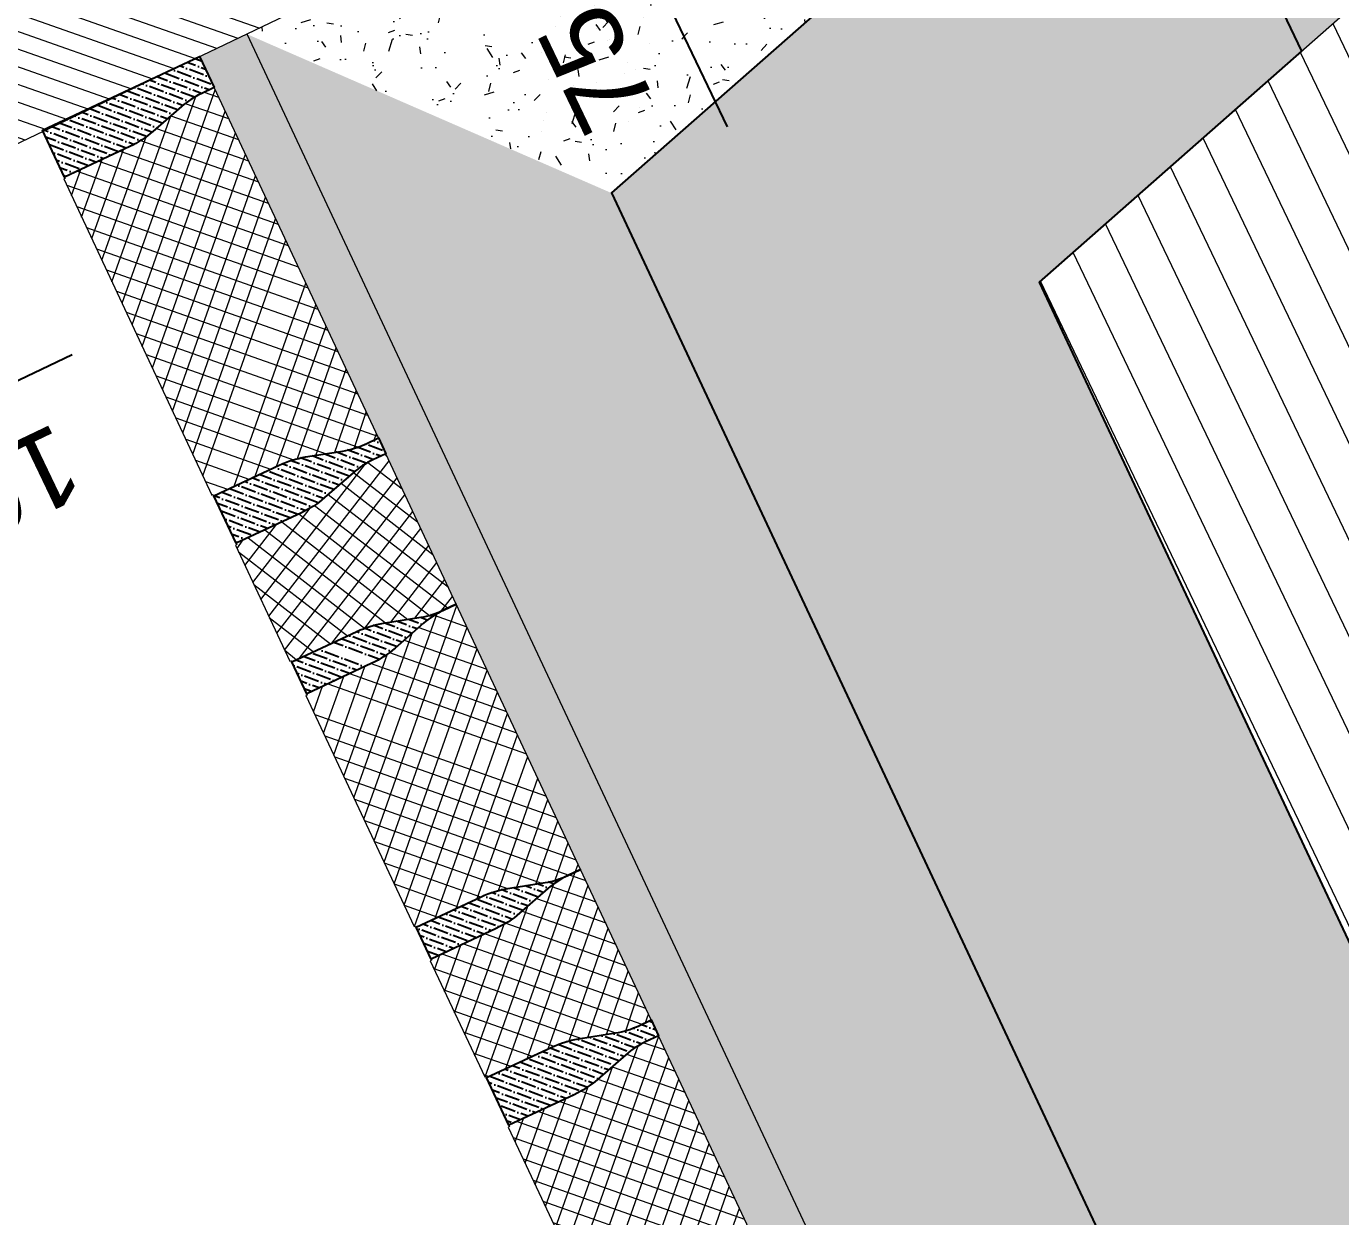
# Model space of a CAD drawing. Header units: metres. Extents: x 678805 to 1359287, y 2747329 to 5497370.
# Drawn here: x 679489.958 to 679490.71, y 2747421.139 to 2747421.82 of the extents above; entities that cross this region are included whole.
import ezdxf
from ezdxf import colors
from ezdxf.entities.mleader import LeaderData, LeaderLine
from ezdxf.math import Vec2, Vec3

# ---------------------------------------------------------------- set-up
doc = ezdxf.new("R2010")
doc.units = ezdxf.units.M
for name, color, linetype, true_color in [('02-L-Waterfeatures 01', 7, 'Continuous', 0x4da6ff), ('XREF_MON_WATERFEATURE$0$01-TX-Dimensions_1-25', 7, 'Continuous', 0x3f5f7f), ('XREF_MON_WATERFEATURE$0$EIT_3 TR sorra', 7, 'Continuous', 0xd8ceb0)]:
    doc.layers.add(name, color=color, linetype=linetype, true_color=true_color)
doc.layers.add('XREF_MON_WATERFEATURE$0$-aux', color=50, linetype='Continuous', plot=False)
doc.layers.add('XREF_MON_WATERFEATURE$0$00_Aux', color=6, linetype='Continuous', plot=False)
doc.layers.add('XREF_MON_WATERFEATURE$0$01-TX', color=7, linetype='Continuous')
doc.layers.add('XREF_MON_WATERFEATURE$0$COTAUX', color=7, linetype='Continuous')
for name, color, linetype, lineweight, true_color in [('XREF_MON_WATERFEATURE$0$02-L-projecció', 7, 'Continuous', 5, 0x636363), ('XREF_MON_WATERFEATURE$0$3-TR grava', 7, 'Continuous', 5, 0x666666), ('XREF_MON_WATERFEATURE$0$3-TR tot_u', 7, 'Continuous', 5, 0x787878)]:
    doc.layers.add(name, color=color, linetype=linetype, lineweight=lineweight, true_color=true_color)
for name, color, linetype, lineweight in [('XREF_MON_WATERFEATURE$0$02-L-seccionat', 6, 'Continuous', 5), ('XREF_MON_WATERFEATURE$0$3-TR Formigó', 252, 'Continuous', 0), ('XREF_MON_WATERFEATURE$0$3-TR terra compactada', 45, 'Continuous', 0), ('XREF_MON_WATERFEATURE$0$3-TR Tot-u', 37, 'Continuous', 0)]:
    doc.layers.add(name, color=color, linetype=linetype, lineweight=lineweight)
doc.styles.add('XREF_MON_WATERFEATURE$0$Standard', font='arial.ttf')
doc.dimstyles.new('XREF_MON_WATERFEATURE$0$E20', dxfattribs={"dimscale": 0.03, "dimtxt": 1.5, "dimasz": 0.2, "dimexe": 0.1, "dimexo": 2.5, "dimgap": 1, "dimtad": 1, "dimdec": 0, "dimlfac": 1000, "dimzin": 0, "dimdsep": 46, "dimtxsty": 'XREF_MON_WATERFEATURE$0$Standard', "dimblk1": 'XREF_MON_WATERFEATURE$0$LINCOT200', "dimblk2": 'XREF_MON_WATERFEATURE$0$LINCOT200', "dimsah": 1, "dimcen": 0.1, "dimdle": 0.1, "dimclrt": 256, "dimadec": 0, "dimazin": 0, "dimtfac": 0.01538461538461539, "dimtdec": 0, "dimtofl": 0, "dimtmove": 0, "dimatfit": 3, "dimldrblk": 'XREF_MON_WATERFEATURE$0$LINCOT200', "dimfxl": 1, "dimtolj": 1, "dimtzin": 0, "dimarcsym": 0})
pattern_1 = [(43.98579928964266, (-29.12719798926264, -73.87277530389838), (0.001927275125572215, 0.00660389192404396), [0.008532812500000058, -0.001706562500000013, 0, -0.001706562500000013])]
pattern_2 = [(44.99999999989513, (-44.29588849237189, 27.28870048653334), (-0.006735192090789539, 0.006735192090814188), []), (134.999999999895, (-44.29588849237189, 27.28870048653334), (-0.006735192090814189, -0.006735192090789538), [])]

# ---------------------------------------------------------------- blocks, each defined once
blk = doc.blocks.new('XREF_MON_WATERFEATURE$0$Bench')
at = {"layer": 'XREF_MON_WATERFEATURE$0$3-TR Formigó'}
h = blk.add_hatch(dxfattribs=at)
h.set_pattern_fill('ANSI31', color=256, scale=0.002999999999999998, angle=-18.27604261032588, style=0)
h.set_pattern_definition([(44.99999999989514, (-45.49588849255815, 30.80655877431855), (-0.006735192090789539, 0.006735192090814186), [])])
h.paths.add_polyline_path([(0, -4.656612873077393e-10), (0.50157939363271, -3.247521817684174e-06), (0.50157939363271, -0.1000032475218177), (0.2407935219807274, -0.1000032475218177), (0.0750000006519258, -0.5499999993480742), (4.656612873077393e-10, -0.5499999998137355)])
at = {"layer": 'XREF_MON_WATERFEATURE$0$02-L-seccionat'}
blk.add_lwpolyline([(0, -4.656612873077393e-10), (0.50157939363271, -3.247521817684174e-06), (0.50157939363271, -0.1000032475218177), (0.2407935219807274, -0.1000032475218177), (0.0750000006519258, -0.5499999993480742), (4.656612873077393e-10, -0.5499999998137355)], close=True, dxfattribs=at)
blk = doc.blocks.new('XREF_MON_WATERFEATURE$0$Font')
at = {"layer": 'XREF_MON_WATERFEATURE$0$3-TR Formigó'}
h = blk.add_hatch(dxfattribs=at)
h.set_pattern_fill('ANSI37', color=256, scale=0.002999999999999999, angle=-18.27604261032589, style=0)
h.set_pattern_definition(pattern_2)
edge = h.paths.add_edge_path()
edge.add_line((0.5816553868353367, -3.88543089479208), (0.5817192913964391, -3.877235365565866))
edge.add_arc((0.5333032053895295, -3.876857849769294), 0.04841755879897958, 359.5532549376188, 375.5522740640078)
edge.add_line((0.5799480141140521, -3.863876257790253), (0.5741632641293108, -3.843090787297115))
edge.add_arc((0.6292155855335295, -3.827769330935553), 0.05714459836160075, 179.5532477316691, 195.5522668579515, ccw=False)
edge.add_line((0.5720727252773941, -3.827323761768639), (0.5723933833651245, -3.786199738737196))
edge.add_line((0.5723933824338019, -3.786199738737196), (0.5715962015092373, -3.786193522624671))
edge.add_line((0.5715962015092373, -3.786193522624671), (0.5716027817688882, -3.785349472891539))
edge.add_line((0.5716027817688882, -3.785349472891539), (0.3720373995602131, -3.783793389331549))
edge.add_line((0.3720373995602131, -3.783793389331549), (0.372030817437917, -3.784637440461665))
edge.add_line((0.3720308179035783, -3.784637440461665), (0.3712336379103363, -3.784631221089512))
edge.add_line((0.371233637444675, -3.784631221089512), (0.3709129793569446, -3.825755246914923))
edge.add_arc((0.3137701214291155, -3.825309685897082), 0.0571445948893187, 343.55423628852975, 359.5532554148122, ccw=False)
edge.add_line((0.3685768265277147, -3.841487754601985), (0.3624686566181481, -3.862180496565998))
edge.add_arc((0.4089053589850664, -3.875887873582542), 0.0484175542091266, 163.5542373863232, 179.5532565127122)
edge.add_line((0.3604892762377858, -3.875510358251631), (0.3604253721423447, -3.883705887477845))
edge.add_line((0.3604253730736673, -3.883705887710676), (0.5816553877666593, -3.885430895024911))
h = blk.add_hatch(dxfattribs=at)
h.set_pattern_fill('ANSI37', color=256, scale=0.002999999999999999, angle=-18.27604261032589, style=0)
h.set_pattern_definition(pattern_2)
edge = h.paths.add_edge_path()
edge.add_line((0.6866152808070183, -3.886249304516241), (0.686679185833782, -3.878053775290027))
edge.add_arc((0.6382630937732756, -3.877676259726286), 0.04841756399451735, 359.5532561195993, 375.5522752459881)
edge.add_line((0.6849079080857337, -3.864694665884599), (0.6791231585666537, -3.843909195857123))
edge.add_arc((0.7341754748485982, -3.828587738797069), 0.05714459360587391, 179.5532500560626, 195.552269182345, ccw=False)
edge.add_line((0.6770326183177531, -3.828142172191292), (0.6773532773368061, -3.787018149159849))
edge.add_line((0.6773532782681286, -3.787018148694187), (0.6765560964122415, -3.787011932116002))
edge.add_line((0.6765560954809189, -3.787011932581663), (0.6765626771375537, -3.786167881917208))
edge.add_line((0.6765626771375537, -3.786167881684378), (0.6032671113498509, -3.785596370464191))
edge.add_line((0.6032671113498509, -3.785596370464191), (0.6032605292275548, -3.786440421128646))
edge.add_line((0.6032605296932161, -3.786440420895815), (0.6024633483029902, -3.786434201523662))
edge.add_line((0.6024633478373289, -3.786434201756492), (0.6021426906809211, -3.827558228978887))
edge.add_arc((0.5449998425319791, -3.827112663071603), 0.05714458545132258, 343.554231491595, 359.55325061787744, ccw=False)
edge.add_line((0.5998065359890461, -3.843290733871982), (0.5936983665451407, -3.863983477232978))
edge.add_arc((0.6401350661180913, -3.877690853085369), 0.04841755089930013, 163.5542368047178, 179.5532559311067)
edge.add_line((0.591718987096101, -3.877313337987289), (0.5916550843976438, -3.885508867213503))
edge.add_line((0.5916550843976438, -3.885508866980672), (0.6866152808070183, -3.88624930428341))
h = blk.add_hatch(dxfattribs=at)
h.set_pattern_fill('ANSI37', color=256, scale=0.002999999999999999, angle=-18.27604261032589, style=0)
h.set_pattern_definition(pattern_2)
edge = h.paths.add_edge_path()
edge.add_line((0.8541013519279659, -3.887555253691971), (0.8541652546264231, -3.879359724465758))
edge.add_arc((0.8057491630315781, -3.878982200752944), 0.04841756455353438, 359.5532460460329, 375.5522651724219)
edge.add_line((0.8523939792066813, -3.866000614129007), (0.84660922922194, -3.845215143635869))
edge.add_arc((0.9016615441069007, -3.829893686808646), 0.0571445919473299, 179.5532502765497, 195.5522694028321, ccw=False)
edge.add_line((0.844518689904362, -3.82944812066853), (0.8448393470607698, -3.788324097171426))
edge.add_line((0.8448393470607698, -3.788324097171426), (0.8440421661362052, -3.788317880127579))
edge.add_line((0.8440421652048826, -3.788317880127579), (0.8440487473271787, -3.787473830394447))
edge.add_line((0.8440487473271787, -3.787473829928786), (0.6982273082248867, -3.786336807068437))
edge.add_line((0.6982273091562092, -3.786336807534099), (0.6982207298278809, -3.787180860061198))
edge.add_line((0.6982207298278809, -3.787180860061198), (0.6974235479719937, -3.787174639757723))
edge.add_line((0.6974235475063324, -3.787174639757723), (0.6971028889529407, -3.828298666514456))
edge.add_arc((0.6399600375443697, -3.827853104099631), 0.05714458826966573, 343.55423530296264, 359.5532544292451, ccw=False)
edge.add_line((0.6947667356580496, -3.844031172338873), (0.6886585671454668, -3.864723916165531))
edge.add_arc((0.7350952601991594, -3.878431295976043), 0.04841754667178551, 163.5542300571949, 179.5532491835839)
edge.add_line((0.6866791862994432, -3.878053775057197), (0.6866152817383409, -3.88624930428341))
edge.add_line((0.6866152808070183, -3.886249304516241), (0.8541013519279659, -3.887555253459141))
h = blk.add_hatch(dxfattribs=at)
h.set_pattern_fill('ANSI37', color=256, scale=0.002999999999999999, angle=-18.27604261032589, style=0)
h.set_pattern_definition([(26.7239573896741, (0, 0), (-0.004283321152667958, 0.008507572209691033), []), (116.7239573896741, (0, 0), (-0.008507572209691033, -0.004283321152667954), [])])
edge = h.paths.add_edge_path()
edge.add_line((0.9490615511313081, -3.888295698910952), (0.9491254542954266, -3.880100168287754))
edge.add_arc((0.900709365028888, -3.87972265528515), 0.04841756089733478, 359.5532586027246, 375.5522777291136)
edge.add_line((0.9473541765473783, -3.866741059813648), (0.9415694274939597, -3.845955587457865))
edge.add_arc((0.9966217335313559, -3.830634131794795), 0.0571445836546095, 179.5532513789857, 195.5522705052682, ccw=False)
edge.add_line((0.9394788877107203, -3.830188566818833), (0.9397995457984507, -3.789064541924745))
edge.add_line((0.9397995448671281, -3.789064541459084), (0.9390023639425635, -3.789058323949575))
edge.add_line((0.9390023639425635, -3.789058323949575), (0.9390089460648596, -3.788214274216443))
edge.add_line((0.9390089460648596, -3.788214274449274), (0.865713378880173, -3.787642763694748))
edge.add_line((0.865713378880173, -3.787642763461918), (0.8657067981548607, -3.788486814126372))
edge.add_line((0.865706798620522, -3.788486814592034), (0.8649096172302961, -3.788480595685542))
edge.add_line((0.8649096167646348, -3.788480595452711), (0.8645889577455819, -3.829604620812461))
edge.add_arc((0.8074460960924625, -3.829159058164805), 0.05714459844488683, 343.5542351220217, 359.5532542483041, ccw=False)
edge.add_line((0.8622528035193682, -3.845337129663676), (0.8561446345411241, -3.866029870696366))
edge.add_arc((0.9025813392363489, -3.879737247247249), 0.04841755586403989, 163.5542376771259, 179.5532568035148)
edge.add_line((0.854165256023407, -3.879359732847661), (0.8541013523936272, -3.887555261142552))
edge.add_line((0.8541013514623046, -3.887555260909721), (0.9490615511313081, -3.888295699143782))
h = blk.add_hatch(dxfattribs=at)
h.set_pattern_fill('ANSI37', color=256, scale=0.002999999999999999, angle=-18.27604261032589, style=0)
h.set_pattern_definition(pattern_2)
edge = h.paths.add_edge_path()
edge.add_line((1.180291260126978, -3.890098690055311), (1.180355164688081, -3.881903158966452))
edge.add_arc((1.131939082406461, -3.881525641540065), 0.04841755360344205, 359.5532537556382, 375.5522728820272)
edge.add_line((1.178583887871355, -3.86854405188933), (1.172799137886614, -3.847758579999208))
edge.add_arc((1.227851450443268, -3.832437120378017), 0.05714459072859672, 179.553253822901, 195.5522729491834, ccw=False)
edge.add_line((1.17070859670639, -3.831991557264701), (1.171029256191105, -3.790867532370612))
edge.add_line((1.171029256191105, -3.790867532370612), (1.170232074335217, -3.790861315792426))
edge.add_line((1.170232074335217, -3.790861315559596), (1.170238655526191, -3.79001726442948))
edge.add_line((1.170238656457514, -3.79001726442948), (0.9706732744816691, -3.78846118086949))
edge.add_line((0.9706732742488384, -3.788461181102321), (0.9706666932906955, -3.789305234560743))
edge.add_line((0.9706666925922036, -3.789305234327912), (0.9698695107363164, -3.789299014955759))
edge.add_line((0.9698695112019777, -3.78929901542142), (0.9695488531142473, -3.830423041246831))
edge.add_arc((0.912405997980386, -3.829977479297668), 0.05714459157949218, 343.5542357957462, 359.55325492202866, ccw=False)
edge.add_line((0.9672126988880336, -3.84615554753691), (0.961104528978467, -3.866848289500922))
edge.add_arc((1.007541230414063, -3.880555666051805), 0.04841755255421331, 163.5542370955205, 179.5532562219094)
edge.add_line((0.9591251499950886, -3.880178150720894), (0.9590612463653088, -3.888373679481447))
edge.add_line((0.95906124683097, -3.888373679481447), (1.180291261058301, -3.890098689589649))
at = {"layer": 'XREF_MON_WATERFEATURE$0$3-TR grava'}
h = blk.add_hatch(dxfattribs=at)
h.set_pattern_fill('GRAVEL', color=256, scale=0.002499999999999999, angle=-65.4594079214056)
h.set_pattern_definition([(162.5533795785944, (0.07675311574712396, -0.01521603530272841), (-0.7308664413105133, 0.2247454003224839), [0.008543035999999997, -0.8457620909891246]), (119.5103330785944, (0.06860307231545448, -0.01265468215569854), (0.3742512880765164, -0.6667924889896533), [0.01466011799999999, -1.451351222338099]), (67.05103917859438, (0.06138178613036871, 0.0001035290770232677), (-0.3716630592082972, -0.8677521653213357), [0.01033703799999999, -1.023368069852499]), (201.8142810785943, (0.03665497759357095, 0.01603795075789094), (1.181651354603073, 0.469715154284662), [0.01335011299999999, -1.321660935643449]), (227.3742462585944, (0.02426082640886307, 0.01107705943286419), (0.5612966858302837, 0.6053067655956633), [0.01309084249999999, -1.295995193633599]), (291.8142810785944, (0.01539560640230775, 0.001444899011403322), (-0.469715154284662, 1.181651354603073), [0.01335011299999999, -1.321660935643449]), (332.2348325485944, (0.02035649726167321, -0.01094925310462713), (-0.9205000676641384, 0.4871907998209969), [0.01765484149999998, -1.747827882856174]), (6.795920448594384, (0.03597862459719181, -0.01917373295873404), (1.455422802273856, 0.1758798357438445), [0.01666798799999999, -1.650131415047624]), (55.97015769859441, (0.05252950917929411, -0.01720135472714901), (0.539938702261213, 0.8049723273507521), [0.01339532499999999, -1.3261386424678]), (109.7769503785944, (0.0600258712656796, -0.006100017577409744), (0.2323495932458332, -0.6617765230940461), [0.01529283199999999, -0.7493484237499994]), (156.9380298785944, (0.05485139926895499, 0.008290790021419525), (-0.9518899865877168, 0.4030529784458049), [0.01977694799999999, -1.957919312804424]), (73.35466690859441, (0.06218755058944225, -0.04141202033497393), (0.1619655624356715, 0.5625907985248244), [0.006750113499999993, -0.6682641456085994]), (106.0098264785943, (0.06412110570818186, -0.03494473407045007), (0.2273336257813093, -0.8036782145792248), [0.01284204949999999, -1.271365974925999]), (159.5405920785944, (0.06057923147454858, -0.02260074159130454), (-0.05776387016626403, -0.02637395122873604), [0.008980233499999992, -0.08082232771069993]), (137.7391825885944, (0.06566471932455897, -0.01539239659905434), (0.2473974964595234, -0.2360714483909446), [0.004836032999999997, -0.4787655592223496]), (226.3420015685944, (0.06208562664687634, -0.0121401441283524), (0.1469176592604953, 0.1368857238627072), [0.006839140499999997, -0.3351188247499998]), (325.5043486085944, (0.05736419791355729, -0.01708809426054358), (0.1946495940143111, -0.120543708048443), [0.01110799149999999, -0.3591574538227498]), (96.10564325859436, (0.06651903875172138, -0.02337901899591088), (-0.005015967701359904, -0.1419016915615013), [0.008032178499999994, -0.1927724529206999]), (310.9301324125944, (0.04678873484954238, 0.02136290050111711), (0.4370311227861184, -0.498516847976386), [0.01125219999999999, -1.113970666813474]), (4.886768018594397, (0.05416050087660551, 0.01286174030974507), (-0.7408983767459328, -0.05905798282647828), [0.009439973499999992, -0.9345553919549993]), (227.7391825885943, (0.078071812633425, -0.01810422888956964), (0.236071448391113, 0.2473974964597082), [0.00967200249999999, -0.4739295897223496]), (278.1510517485945, (0.07156730815768242, -0.02526241401210427), (-0.09044790183450202, 0.6567605553424388), [0.0112522, -1.113970666813499]), (273.9845468585944, (0.01097513549029827, 0.005011050729081035), (-0.01634201581114439, 0.3415672532887591), [0.01085087999999998, -0.5316933578276493]), (229.3157326785944, (0.01172913517802954, -0.00581360561773181), (0.5035328153719132, 0.5789328146197837), [0.009091802999999992, -0.9000898345179994]), (1.34200156859438, (0.02057168260216713, -0.04505581874400377), (0.3415672532877387, 0.01634201583260717), [0.009672002499999988, -0.4739295897223495]), (311.8946167185944, (0.03024106100201607, -0.04482929804362357), (-0.5739168466802447, 0.6454345072093444), [0.0106445685, -1.053809399504999]), (3.984546858594381, (0.007648445665836334, -0.01675152266398072), (-0.3415672532888743, -0.01634201580877165), [0.005425439999999993, -0.5371187978276494]), (35.85052455259439, (0.01898924540728331, -0.04158998653292656), (0.204681529436305, 0.1632596750812058), [0.003237864999999996, -0.3205498741131497]), (100.5043486105944, (0.02161369891837239, -0.0396936503238976), (0.02135798351994013, -0.1996655617274969), [0.01309084249999999, -0.2487263647267248]), (120.5495980385944, (0.01922710193321109, -0.02682217885740101), (0.321503382482428, -0.5512647504169874), [0.01213167499999999, -1.201034121583424]), (238.2306596085944, (0.05216545006260276, -0.01946174958720803), (0.08915378909610927, 0.1105117726299222), [0.009158096999999995, -0.2197944089919999]), (287.6978186685944, (0.04734370112419128, -0.02724773343652487), (0.3328294306101221, -1.034733695266432), [0.01598891899999997, -1.582900226625773]), (355.4859879785943, (0.05220427270978689, -0.04247991973534226), (-0.5098428960780156, 0.04643782207191866), [0.006537705999999996, -0.6472348079527495]), (24.54059207859437, (0.05872171837836504, -0.0429944577626884), (0.03138991893752502, 0.08413782139499214), [0.003809999999999997, -0.05968999999999995]), (54.7970292385944, (0.02043254021555185, -0.02487568277865648), (-0.2988512862779227, -0.4156731392452753), [0.008821673999999996, -0.8733485193299996]), (342.5533795785944, (0.02551802806556225, -0.01766733778640628), (0.730866441309711, -0.2247454003250359), [0.01708607199999999, -0.8372190549891244]), (294.5405920785944, (0.04181811213493347, -0.02279004384763539), (0.08413782139499214, -0.03138991893752502), [0.01650999999999999, -0.04698999999999998]), (259.8454385785944, (0.04867534060031176, -0.03780865063890815), (-0.1406075784639759, -0.7622563603398058), [0.01004023899999999, -0.9939829181034995]), (188.5951961785943, (0.04690520465373993, -0.04769160877913237), (-0.257429431892943, -0.04773193475317565), [0.009245726999999995, -0.4530412509692998]), (142.1865674385944, (0.03776330500841141, -0.04907340742647648), (-1.078743774950315, 0.8337740209468909), [0.01505362749999999, -1.490311610573449]), (109.9666708185944, (0.02587074972689152, -0.03984412946738303), (-0.2850974958072774, 0.7773042633900631), [0.01592573649999998, -1.576646161405999])])
h.paths.add_polyline_path([(1.701576263643801, -4.460021034348756), (0.9308232595212758, -4.460019484162331), (1.392239173408598, -6.090021080803126), (1.701573131140321, -6.090021080803126)])
h.paths.add_polyline_path([(1.624966079834849, -5.91974325850606, -1), (1.560253381729126, -6.055066082626581, -1)], flags=16)
at = {"layer": 'XREF_MON_WATERFEATURE$0$3-TR terra compactada'}
h = blk.add_hatch(dxfattribs=at)
h.set_pattern_fill('LINE', color=256, scale=0.0075, style=0)
h.set_pattern_definition([(1.590277340731758e-14, (-1.593001680448651, -7.350061897188425), (0, 0.0238125), [])])
h.paths.add_polyline_path([(-1.508667595218867, -4.250939326127991), (-1.508447191212326, -6.704957016278058), (6.136759905610234, -6.704957016278058), (6.135588984936476, -5.109001578297466), (5.855858366005123, -5.107042916119099), (5.777410773560405, -4.906426052562892), (2.851725396700203, -4.883444252656773), (2.851790635846555, -6.090015882160515), (2.851790635846555, -6.44001635722816), (0.3015535152517259, -6.44002101290971), (0.3017738847993314, -6.090021013282239), (1.392239173408598, -6.090021080803126), (0.8764049969613552, -4.267781088594347)])
at = {"layer": 'XREF_MON_WATERFEATURE$0$3-TR Tot-u'}
h = blk.add_hatch(dxfattribs=at)
h.set_pattern_fill('EARTH', color=256, scale=0.005, angle=-84.07414778341365)
h.set_pattern_definition([(275.9258522165863, (0, -5.240000000223517), (0.0348582512672567, -0.02830242601949161), [0.03175, -0.03175]), (275.9258522165863, (0.01184262707829475, -5.23877078294754), (0.0348582512672567, -0.02830242601949161), [0.03175, -0.03175]), (275.9258522165863, (0.02368525415658951, -5.237541565671563), (0.0348582512672567, -0.02830242601949161), [0.03175, -0.03175]), (5.925852216586342, (0.02804253622889519, -5.241079369327053), (0.02830242601949161, 0.0348582512672567), [0.03174999999999995, -0.03174999999999995]), (5.925852216586342, (0.02927175257354975, -5.252921996172518), (0.02830242601949161, 0.0348582512672567), [0.03174999999999995, -0.03174999999999995]), (5.925852216586342, (0.03050097078084946, -5.264764622785151), (0.02830242601949161, 0.0348582512672567), [0.03174999999999995, -0.03174999999999995])])
h.paths.add_polyline_path([(-1.508667595218867, -4.250939326127991), (0.8764049969613552, -4.267781088594347), (0.9308232595212758, -4.460019484162331), (1.701575445476919, -4.460021034348756), (1.70157668646425, -4.240018244367093), (1.076404489111155, -4.240017043426633), (1.02797640953213, -4.068939619231969), (-1.314310426358134, -4.050945227965713), (-1.291731706354767, -4.10112016252242), (-1.508667594753206, -4.099453574046493)])
at = {"layer": 'XREF_MON_WATERFEATURE$0$3-TR tot_u'}
h = blk.add_hatch(dxfattribs=at)
h.set_pattern_fill('AR-CONC', color=256, scale=0.0002499999999999998, angle=90.27678088138283)
h.set_pattern_definition([(158.5528234916038, (-44.29588849237189, 27.28870048653334), (-0.01071414020334408, 0.04444703537656459), [0.004762499999999992, -0.05238749999999993]), (103.5528234916037, (-44.29588849237189, 27.28870048653334), (-0.042478511822929, -0.02355052202099123), [0.003809999999999991, -0.04191014604249987]), (209.0042681916038, (-44.2967813340947, 27.29240439366549), (-0.05319265014223656, 0.02089651386113734), [0.004047502199999994, -0.04452256114999994]), (154.7370234916037, (-44.3079284816049, 27.28465961525217), (-0.01159854796105582, 0.06759205884945055), [0.007143749999999993, -0.07858124999999992]), (205.1883811016037, (-44.30889503285289, 27.29029227979481), (-0.07752613342460271, 0.03658516449488299), [0.006071255784999993, -0.0667839020399999]), (99.73697466160382, (-44.3079284816049, 27.28465961525217), (-0.07752613342278558, 0.036585164499046), [0.005714991767499992, -0.06286493297999987]), (129.5528234916038, (-44.30693892017007, 27.29168982687406), (0.01217751511735448, 0.04406843003303179), [0.004762499999999994, -0.05238749999999995]), (74.55282349160389, (-44.30693892017007, 27.29168982687406), (-0.04856998646426809, -3.622266203678892e-06), [0.003809999999999993, -0.0419099999999999]), (180.0042684916038, (-44.30592412641272, 27.2953621968627), (-0.03639247154533939, 0.04406480761108346), [0.004047502199999996, -0.04452248439999996]), (146.0528234916038, (-44.29588849237189, 27.28870048653334), (-0.02028587552938745, -0.005993882991116795), [0, -0.04140199999999992, 0, -0.04254499999999992, 0, -0.04206874999999992]), (116.0528234916039, (-44.29588849237189, 27.28870048653334), (-0.02905871588294157, 0.007867938773241597), [0, -0.02425699999999995, 0, -0.04044949999999991, 0, -0.01603374999999996]), (76.05282349160386, (-44.29138292139396, 27.27527589770034), (-0.009427757665139926, 0.03259170348029379), [0, -0.01587499999999994, 0, -0.04952999999999987, 0, -0.06572249999999975]), (66.05282349160387, (-44.28936248552054, 27.26925590308383), (-0.01780916575072015, 0.03308521069580599), [0, -0.02063749999999997, 0, -0.03289299999999995, 0, -0.04667249999999994])])
h.paths.add_polyline_path([(-1.314310426358134, -4.050945227965713), (1.02797640953213, -4.068939619231969), (1.199709311127663, -3.920254515949637), (-1.350574633572251, -3.900662205182016), (-1.350574634037912, -3.970358102116734)])
h = blk.add_hatch(dxfattribs=at)
h.set_pattern_fill('AR-CONC', color=256, scale=0.0002499999999999998, angle=90.27678088138283)
h.set_pattern_definition([(140.2767808813828, (-3.236811608076096e-05, -4.999999999534339), (0.003764704159573343, 0.04556488512718308), [0.004762499999999997, -0.05238749999999997]), (85.27678088138289, (-3.236811608076096e-05, -4.999999999534339), (-0.04772109123190971, -0.009041488029503799), [0.003809999999999997, -0.04191014604249996]), (190.7282255813828, (0.0002813562750816345, -4.996202938258648), (-0.04395638512479433, 0.03652339698691566), [0.004047502199999994, -0.04452256114999994]), (136.4609808813828, (-0.01273222034797072, -5.00006134994328), (0.0101830826843636, 0.06781974315312546), [0.007143749999999994, -0.07858124999999992]), (186.9123384913829, (-0.01188363647088408, -4.994409709703177), (-0.06214251756723332, 0.05905152949156391), [0.006071255784999996, -0.06678390203999995]), (81.46093205138288, (-0.01273222034797072, -5.00006134994328), (-0.06214251756420239, 0.0590515294949471), [0.005714991767499995, -0.06286493297999993]), (111.2767808813828, (-0.00958793144673109, -4.993696086341515), (0.02538289961313733, 0.03802665916484131), [0.004762499999999995, -0.05238749999999995]), (56.27678088138281, (-0.00958793144673109, -4.993696086341515), (-0.04612109131128896, 0.01522788673834106), [0.003809999999999998, -0.04190999999999997]), (161.7282258813828, (-0.007472690660506487, -4.990527198184282), (-0.02073819193540897, 0.05325454581751939), [0.004047502199999995, -0.04452248439999994]), (127.7767808813828, (-3.236811608076096e-05, -4.999999999534339), (-0.02114224311496143, 0.0006700263971406275), [0, -0.04140199999999997, 0, -0.04254499999999997, 0, -0.04206874999999997]), (97.77678088138279, (-3.236811608076096e-05, -4.999999999534339), (-0.02512554822964587, 0.01658373466577231), [0, -0.02425699999999998, 0, -0.04044949999999996, 0, -0.01603374999999999]), (57.77678088138285, (3.603799268603325e-05, -5.014160334831104), (0.001268419274807668, 0.03390417176223738), [0, -0.01587499999999998, 0, -0.04952999999999996, 0, -0.06572249999999993]), (47.77678088138283, (6.671296432614326e-05, -5.020510260481387), (-0.006535441198298384, 0.03700115619634179), [0, -0.02063749999999999, 0, -0.03289299999999998, 0, -0.04667249999999997])])
h.paths.add_polyline_path([(1.701544593088329, -4.039727908326313), (1.199973167385906, -4.040308840107173), (1.199709313455969, -3.920254514086992), (1.02797640953213, -4.068939619231969), (1.076404488645494, -4.240017042960972), (1.701543478760868, -4.240019483491778)])
at = {"layer": 'XREF_MON_WATERFEATURE$0$EIT_3 TR sorra'}
h = blk.add_hatch(dxfattribs=at)
h.set_pattern_fill('ANSI36', color=256, scale=0.001075000000000009, angle=-1.014200710357327, style=0, double=1)
h.set_pattern_definition(pattern_1)
edge = h.paths.add_edge_path()
edge.add_line((0.5916550564579666, -3.885512365493923), (0.5816553626209497, -3.885434393770993))
edge.add_line((0.5816553635522723, -3.885434393770993), (0.581719265319407, -3.877238864079118))
edge.add_arc((0.5333031853660941, -3.876861341763288), 0.04841755128601444, 359.5532481280021, 375.5522672541142)
edge.add_line((0.5799479894340038, -3.863879757467657), (0.5741632399149239, -3.843094281852245))
edge.add_arc((0.6292155492119491, -3.827772825723514), 0.05714458697192464, 179.5532509380433, 195.5522700642618, ccw=False)
edge.add_line((0.572072699200362, -3.827327259816229), (0.572393384296447, -3.786199738737196))
edge.add_line((0.572393384296447, -3.786199739202857), (0.6024633487686515, -3.786434205714613))
edge.add_line((0.6024633492343128, -3.786434205248952), (0.6021426627412438, -3.827561726327986))
edge.add_arc((0.5449998057447374, -3.827116163447499), 0.05714459348004619, 343.5542343828322, 359.553253509143, ccw=False)
edge.add_line((0.5998065080493689, -3.843294233782217), (0.5936983404681087, -3.863986974349245))
edge.add_arc((0.6401350344531238, -3.877694356255233), 0.04841754691805677, 163.5542280989118, 179.5532472251246)
edge.add_line((0.5917189596220851, -3.877316833939403), (0.5916550569236279, -3.885512365493923))
edge.add_line((0.5916550564579666, -3.885512365493923), (0.5816553626209497, -3.885434393770993))
h = blk.add_hatch(dxfattribs=at)
h.set_pattern_fill('ANSI36', color=256, scale=0.001075000000000009, angle=-1.014200710357327, style=0, double=1)
h.set_pattern_definition(pattern_1)
edge = h.paths.add_edge_path()
edge.add_line((0.6866152579896152, -3.886252802331001), (0.6866791597567499, -3.878057273104787))
edge.add_arc((0.6382630742155015, -3.87767975544557), 0.04841755692136279, 359.5532532353186, 375.5522723614307)
edge.add_line((0.6849078820087016, -3.864698165794834), (0.6791231334209442, -3.843912690645084))
edge.add_arc((0.7341754483059049, -3.828591235447675), 0.05714459172765145, 179.5532486136495, 195.552267739868, ccw=False)
edge.add_line((0.6770325945690274, -3.828145667444915), (0.6773532801307738, -3.787018148228526))
edge.add_line((0.6773532791994512, -3.787018148228526), (0.6974235489033163, -3.787174643483013))
edge.add_line((0.6974235498346388, -3.787174643483013), (0.6971028624102473, -3.828302164562047))
edge.add_arc((0.6399600133299828, -3.827856599818915), 0.05714458520547993, 343.55423315087285, 359.5532522771838, ccw=False)
edge.add_line((0.6947667081840336, -3.844034669455141), (0.6886585396714509, -3.864727410953492))
edge.add_arc((0.7350952364504337, -3.87843479309231), 0.04841755022788317, 163.5542286805178, 179.5532478067307)
edge.add_line((0.6866791574284434, -3.87805727077648), (0.6866152565926313, -3.886252803262323))
h = blk.add_hatch(dxfattribs=at)
h.set_pattern_fill('ANSI36', color=256, scale=0.001075000000000009, angle=-1.014200710357327, style=0, double=1)
h.set_pattern_definition(pattern_1)
edge = h.paths.add_edge_path()
edge.add_line((0.8541013263165951, -3.887558749644086), (0.8541652294807136, -3.879363220417872))
edge.add_arc((0.8057491462677717, -3.878985701594502), 0.04841755504291326, 359.5532515328803, 375.5522706589923)
edge.add_line((0.8523939531296492, -3.86600411310792), (0.8466092045418918, -3.845218638889492))
edge.add_arc((0.9016615222208202, -3.829897179733962), 0.05714459548455035, 179.5532514985391, 195.5522706247576, ccw=False)
edge.add_line((0.8445186638273299, -3.829451614758), (0.8448393498547375, -3.788324095541611))
edge.add_line((0.8448393498547375, -3.788324095541611), (0.86490961862728, -3.788480592658743))
edge.add_line((0.86490961862728, -3.788480592658743), (0.8645889325998724, -3.829608111875132))
edge.add_arc((0.8074460779316723, -3.82916254689917), 0.05714459207087461, 343.55423247714856, 359.55325160345944, ccw=False)
edge.add_line((0.8622527788393199, -3.845340618398041), (0.8561446098610759, -3.866033359896392))
edge.add_arc((0.9025813024491072, -3.879740738775581), 0.04841754477165996, 163.5542317248516, 179.5532508510645)
edge.add_line((0.854165228549391, -3.879363218788058), (0.8541013258509338, -3.887558749411255))
h = blk.add_hatch(dxfattribs=at)
h.set_pattern_fill('ANSI36', color=256, scale=0.001075000000000009, angle=-1.014200710357327, style=0, double=1)
h.set_pattern_definition(pattern_1)
edge = h.paths.add_edge_path()
edge.add_line((0.9590612193569541, -3.888377157505602), (0.9490615255199373, -3.888299185782671))
edge.add_line((0.949061525054276, -3.888299185782671), (0.9491254282183945, -3.880103655625135))
edge.add_arc((0.9007093477994204, -3.879726140992716), 0.04841755216563613, 359.5532559786739, 375.5522751047858)
edge.add_line((0.9473541509360075, -3.866744549712166), (0.9415694032795727, -3.845959074562415))
edge.add_arc((0.9966217107139528, -3.830637616571039), 0.05714458553328598, 179.5532528214625, 195.552271947681, ccw=False)
edge.add_line((0.9394788625650108, -3.830192052992061), (0.9397995490580797, -3.789064540760592))
edge.add_line((0.9397995499894023, -3.789064540993422), (0.9698695137631148, -3.789299008436501))
edge.add_line((0.9698695125989616, -3.789299008436501), (0.9695488254074007, -3.830426521133631))
edge.add_arc((0.9124059695750475, -3.829980957787484), 0.05714459348004619, 343.5542343828322, 359.553253509143, ccw=False)
edge.add_line((0.9672126723453403, -3.846159028355032), (0.9611045029014349, -3.866851767525077))
edge.add_arc((1.007541201543063, -3.880559143610299), 0.04841755089982966, 163.5542368048058, 179.5532559310186)
edge.add_line((0.9591251229867339, -3.880181627580896), (0.9590612193569541, -3.888377157272771))
edge.add_line((0.9590612193569541, -3.888377157505602), (0.9490615255199373, -3.888299185782671))
h = blk.add_hatch(dxfattribs=at)
h.set_pattern_fill('ANSI36', color=256, scale=0.001075000000000009, angle=-1.014200710357327, style=0, double=1)
h.set_pattern_definition([(43.98579928964266, (-28.89596828119829, -73.8745782955084), (0.001927275125572215, 0.00660389192404396), [0.008532812500000058, -0.001706562500000013, 0, -0.001706562500000013])])
edge = h.paths.add_edge_path()
edge.add_line((1.19994312338531, -3.890255344100296), (1.180291233118623, -3.890102178324014))
edge.add_line((1.180291233118623, -3.890102177858353), (1.180355135817081, -3.881906647235155))
edge.add_arc((1.131939058657736, -3.881529132835567), 0.04841754884854808, 359.5532564991323, 375.5522756252441)
edge.add_line((1.178583858069032, -3.868547542020679), (1.17279911134392, -3.847762066405267))
edge.add_arc((1.227851417381316, -3.832440607249737), 0.05714458409464751, 179.5532547048823, 195.5522738311007, ccw=False)
edge.add_line((1.170708569698036, -3.831995045300573), (1.171029256191105, -3.790867532137781))
edge.add_line((1.171029256191105, -3.790867532370612), (1.200715933460742, -3.791099013062194))
edge.add_line((1.200715933460742, -3.791099012829363), (1.199943122453988, -3.890255343634635))
edge.add_line((1.19994312338531, -3.890255344100296), (1.180291233118623, -3.890102178324014))
h = blk.add_hatch(dxfattribs=at)
h.set_pattern_fill('ANSI36', color=256, scale=0.001075000000000009, angle=-1.014200710357327, style=0, double=1)
h.set_pattern_definition([(62.26184189986371, (23.781633855775, 244.1828092257492), (-0.0002408934136971137, 0.006875154421345005), [0.008532812500000072, -0.001706562500000015, 0, -0.001706562500000015])])
h.paths.add_polyline_path([(-1.350574633572251, -3.900662205182016), (1.199709310662001, -3.92025451362133), (1.199943121057004, -3.890255343168974), (-1.350574634037912, -3.870358099695295)])
at = {"layer": 'XREF_MON_WATERFEATURE$0$-aux'}
for points in [[(0.5916550564579666, -3.885512365493923), (0.5816553635522723, -3.885434393770993), (0.5817192648537457, -3.877238864079118, 0.06992251114754273), (0.5799479894340038, -3.863879757467657), (0.5741632403805852, -3.843094282317907, -0.06992251114800961), (0.572072699200362, -3.827327259816229), (0.572393384296447, -3.786199739202857), (0.6024633492343128, -3.786434205248952), (0.6021426622755826, -3.827561726327986, -0.0699225111484148), (0.5998065080493689, -3.843294233782217), (0.5936983404681087, -3.863986974349245, 0.06992251114798485), (0.5917189596220851, -3.877316833939403), (0.5916550564579666, -3.885512365493923), (0.5816553635522723, -3.885434393770993)], [(0.6866152575239539, -3.886252803495154), (0.6866152579896152, -3.886252802331001), (0.6866791597567499, -3.878057273104787, 0.06992251114754273), (0.6849078820087016, -3.864698165794834), (0.6791231334209442, -3.843912690412253, -0.06992251114800961), (0.6770325945690274, -3.828145667444915), (0.6773532791994512, -3.787018148228526), (0.6974235498346388, -3.787174643483013), (0.6971028614789248, -3.828302164096385, -0.0699225111484148), (0.6947667081840336, -3.844034669455141), (0.6886585387401283, -3.864727410487831, 0.06992251114798485), (0.6866791574284434, -3.87805727077648), (0.6866152575239539, -3.886252803495154), (0.6866152579896152, -3.886252802331001)], [(0.8541013258509338, -3.887558749411255), (0.8541013263165951, -3.887558749644086), (0.8541652294807136, -3.879363220417872, 0.06992251114754273), (0.8523939531296492, -3.86600411310792), (0.8466092054732144, -3.845218639355153, -0.06992251114800961), (0.8445186638273299, -3.829451614758), (0.8448393498547375, -3.788324095541611), (0.86490961862728, -3.788480592658743), (0.8645889325998724, -3.829608111875132, -0.0699225111484148), (0.8622527788393199, -3.845340618398041), (0.8561446089297533, -3.866033360129222, 0.06992251114798485), (0.854165228549391, -3.879363218788058), (0.8541013258509338, -3.887558749411255), (0.8541013263165951, -3.887558749644086)], [(0.9590612193569541, -3.888377157505602), (0.949061525054276, -3.888299185782671), (0.9491254277527332, -3.880103656090796, 0.06992251114754273), (0.9473541509360075, -3.866744549712166), (0.9415694042108953, -3.845959074795246, -0.06992251114800961), (0.9394788625650108, -3.830192052992061), (0.9397995499894023, -3.789064540993422), (0.9698695125989616, -3.789299008436501), (0.9695488256402314, -3.83042652066797, -0.0699225111484148), (0.9672126723453403, -3.846159028355032), (0.9611045024357736, -3.866851767525077, 0.06992251114798485), (0.9591251229867339, -3.880181627580896), (0.9590612193569541, -3.888377157505602), (0.949061525054276, -3.888299185782671)], [(1.19994312338531, -3.890255344100296), (1.180291233118623, -3.890102177858353), (1.180355134885758, -3.881906647235155, 0.06992251114754273), (1.178583858069032, -3.868547542020679), (1.172799111809582, -3.847762066870928, -0.06992251114800961), (1.170708569698036, -3.831995045300573), (1.171029256191105, -3.790867532370612), (1.200715933460742, -3.791099012829363), (1.19994312338531, -3.890255344100296), (1.180291233118623, -3.890102177858353)]]:
    blk.add_lwpolyline(points, format="xyb", dxfattribs=at)
at = {"layer": 'XREF_MON_WATERFEATURE$0$00_Aux'}
blk.add_lwpolyline([(-1.508667595218867, -4.250939326127991), (0.8764049969613552, -4.267781088594347), (0.9308232595212758, -4.460019484162331), (1.701575445476919, -4.460021034348756), (1.70157668646425, -4.240018244367093), (1.076404489111155, -4.240017043426633), (1.02797640953213, -4.068939619231969), (-1.314310426358134, -4.050945227965713), (-1.291731706354767, -4.10112016252242), (-1.508667594753206, -4.099453574046493)], close=True, dxfattribs=at)
at = {"layer": 'XREF_MON_WATERFEATURE$0$02-L-projecció'}
for points in [[(-1.350574634037912, -3.900662205182016), (1.199709313455969, -3.920254514086992)], [(-1.314310426358134, -4.050945227965713), (1.02797640953213, -4.068939619231969)]]:
    blk.add_lwpolyline(points, dxfattribs=at)
blk.add_lwpolyline([(-1.508667595218867, -4.250939326127991), (-1.508447191212326, -6.704957016278058), (6.136759905610234, -6.704957016278058), (6.135588984936476, -5.109001578297466), (5.855858366005123, -5.107042916119099), (5.777410773560405, -4.906426052562892), (2.851725396700203, -4.883444252656773), (2.851790635846555, -6.090015882160515), (2.851790635846555, -6.44001635722816), (0.3015535152517259, -6.44002101290971), (0.3017738847993314, -6.090021013282239), (1.392239173408598, -6.090021080803126), (0.8764049969613552, -4.267781088594347)], close=True, dxfattribs=at)
at = {"layer": 'XREF_MON_WATERFEATURE$0$02-L-seccionat'}
for points in [[(0.5816553868353367, -3.88543089479208), (0.5817192918621004, -3.877235365565866, 0.06992251114875708), (0.5799480141140521, -3.863876257790253), (0.5741632645949721, -3.843090787529945, -0.0699225111482901), (0.5720727252773941, -3.827323761768639), (0.5723933824338019, -3.786199738737196), (0.5715962015092373, -3.786193522624671), (0.5716027817688882, -3.785349472891539), (0.3720373995602131, -3.783793389331549), (0.3720308179035783, -3.784637440461665), (0.371233637444675, -3.784631221089512), (0.3709129793569446, -3.825755246914923, -0.0699225111482901), (0.3685768265277147, -3.841487754601985), (0.3624686552211642, -3.862180496565998, 0.06992251114875708), (0.3604892762377858, -3.875510358251631), (0.3604253730736673, -3.883705887710676)], [(0.6866152808070183, -3.886249304516241), (0.6866791862994432, -3.878053775057197, 0.06992251114875708), (0.6849079080857337, -3.864694665884599), (0.6791231585666537, -3.843909195857123, -0.0699225111482901), (0.6770326183177531, -3.828142172191292), (0.6773532782681286, -3.787018148694187), (0.6765560954809189, -3.787011932581663), (0.6765626771375537, -3.786167881684378), (0.6032671113498509, -3.785596370464191), (0.6032605296932161, -3.786440420895815), (0.6024633478373289, -3.786434201756492), (0.6021426916122437, -3.827558228978887, -0.0699225111482901), (0.5998065359890461, -3.843290733871982), (0.5936983665451407, -3.863983477000147, 0.06992251114875708), (0.591718987096101, -3.877313337987289), (0.5916550843976438, -3.885508866980672)], [(0.8541013519279659, -3.887555253691971), (0.8541652555577457, -3.879359724000096, 0.06992251114875708), (0.8523939792066813, -3.866000614129007), (0.84660922922194, -3.8452151438687, -0.0699225111482901), (0.844518689904362, -3.82944812066853), (0.8448393470607698, -3.788324097171426), (0.8440421652048826, -3.788317880127579), (0.8440487473271787, -3.787473829928786), (0.6982273091562092, -3.786336807534099), (0.6982207298278809, -3.787180860061198), (0.6974235475063324, -3.787174639757723), (0.6971028884872794, -3.828298666514456, -0.0699225111482901), (0.6947667356580496, -3.844031172338873), (0.6886585671454668, -3.864723916165531, 0.06992251114875708), (0.6866791862994432, -3.878053775057197), (0.6866152808070183, -3.886249304516241)], [(0.9490615511313081, -3.888295698910952), (0.9491254552267492, -3.880100168753415, 0.06992251114875708), (0.9473541765473783, -3.866741059813648), (0.9415694270282984, -3.845955587690696, -0.0699225111482901), (0.9394788877107203, -3.830188566818833), (0.9397995448671281, -3.789064541459084), (0.9390023639425635, -3.789058323949575), (0.9390089460648596, -3.788214274449274), (0.865713378880173, -3.787642763461918), (0.865706798620522, -3.788486814592034), (0.8649096167646348, -3.788480595452711), (0.8645889577455819, -3.82960462057963, -0.0699225111482901), (0.8622528035193682, -3.845337129663676), (0.8561446345411241, -3.866029870463535, 0.06992251114875708), (0.854165256023407, -3.879359732847661), (0.8541013514623046, -3.887555260909721)], [(1.180291260126978, -3.890098690055311), (1.180355165619403, -3.881903158966452, 0.06992251114875708), (1.178583887871355, -3.86854405188933), (1.172799138817936, -3.847758579999208, -0.0699225111482901), (1.17070859670639, -3.831991557264701), (1.171029256191105, -3.790867532370612), (1.170232074335217, -3.790861315559596), (1.170238656457514, -3.79001726442948), (0.9706732742488384, -3.788461181102321), (0.9706666925922036, -3.789305234327912), (0.9698695112019777, -3.78929901542142), (0.9695488535799086, -3.83042304078117, -0.0699225111482901), (0.9672126988880336, -3.84615554753691), (0.961104528978467, -3.866848289966583, 0.06992251114875708), (0.9591251499950886, -3.880178150720894), (0.95906124683097, -3.888373679481447)]]:
    blk.add_lwpolyline(points, format="xyb", close=True, dxfattribs=at)
blk.add_lwpolyline([(1.200000000186265, -3.887858743779361), (1.200000000186265, -3.837858744664118)], dxfattribs=at)
blk.add_blockref('XREF_MON_WATERFEATURE$0$Bench', (1.200005536898971, -3.490017264615744))
blk = doc.blocks.new('XREF_MON_WATERFEATURE$0$LINCOT200')
for p, q in [((0, -9.999961704014428), (0, 10.00003829598555)), ((3.694822225952521e-13, 3.829598557558711e-05), (10.00000000000051, 3.829598557558711e-05))]:
    blk.add_line(p, q)
at = {"const_width": 1.875}
blk.add_lwpolyline([(3.535533801624467, -3.535495714255788), (-3.535533950636761, 3.535572157214077)], dxfattribs=at)
at = {"layer": 'XREF_MON_WATERFEATURE$0$COTAUX'}
blk.add_line((0, 0), (-1.249999999999915, 0), dxfattribs=at)
blk = doc.blocks.new('*D658')
at = {"layer": 'DEFPOINTS', "color": 0, "transparency": 16777216}
for p in [(679490.2548630062, 2747421.980354203), (679490.160152071, 2747421.935062507), (679490.1925084442, 2747421.867401046)]:
    blk.add_point(p, dxfattribs=at)
at = {"layer": 'XREF_MON_WATERFEATURE$0$01-TX-Dimensions_1-25', "color": 0, "lineweight": -2, "transparency": 16777216}
for p, q in [((679490.2278134831, 2747421.967418856), (679490.2575694626, 2747421.981648457)), ((679490.2574515141, 2747421.97494129), (679490.2846308709, 2747421.918105654)), ((679490.2601698563, 2747421.899757395), (679490.2899258353, 2747421.913986995)), ((679490.2872193789, 2747421.912692741), (679490.3590341421, 2747421.762518558))]:
    blk.add_line(p, q, dxfattribs=at)
at = {"layer": 'XREF_MON_WATERFEATURE$0$01-TX-Dimensions_1-25', "color": 0, "lineweight": -2, "transparency": 16777216, "xscale": 0.006, "yscale": 0.006, "zscale": 0.006}
for p, rotation in [((679490.2548630062, 2747421.980354203), 115.5575828866667), ((679490.2872193789, 2747421.912692741), 295.5575828866667)]:
    blk.add_blockref('XREF_MON_WATERFEATURE$0$LINCOT200', p, dxfattribs=dict(at, rotation=rotation))
at = {"layer": 'XREF_MON_WATERFEATURE$0$01-TX-Dimensions_1-25', "transparency": 16777216, "insert": (679490.2844842387, 2747421.795831168), "char_height": 0.045, "attachment_point": 5, "rotation": 115.55758288666671, "style": 'XREF_MON_WATERFEATURE$0$Standard'}
blk.add_mtext('\\A1;75', dxfattribs=at)
blk = doc.blocks.new('*D659')
at = {"layer": 'DEFPOINTS', "color": 0, "transparency": 16777216}
for p in [(679489.5701546798, 2747422.125760789), (679489.4799819482, 2747422.082644832), (679489.7491162872, 2747421.519777145)]:
    blk.add_point(p, dxfattribs=at)
at = {"layer": 'XREF_MON_WATERFEATURE$0$01-TX-Dimensions_1-25', "color": 0, "lineweight": -2, "transparency": 16777216}
for p, q in [((679489.6025076541, 2747422.058097762), (679489.8405831378, 2747421.56018658)), ((679489.5123349228, 2747422.014981806), (679489.7504104065, 2747421.517070625)), ((679489.8392890188, 2747421.562893101), (679489.9845697508, 2747421.632358865)), ((679489.7545293294, 2747421.522365383), (679489.8338759766, 2747421.560304864))]:
    blk.add_line(p, q, dxfattribs=at)
at = {"layer": 'XREF_MON_WATERFEATURE$0$01-TX-Dimensions_1-25', "color": 0, "lineweight": -2, "transparency": 16777216, "xscale": 0.006, "yscale": 0.006, "zscale": 0.006}
for p, rotation in [((679489.8392890188, 2747421.562893101), 25.5547250662666), ((679489.7491162875, 2747421.519777146), 205.5547250662666)]:
    blk.add_blockref('XREF_MON_WATERFEATURE$0$LINCOT200', p, dxfattribs=dict(at, rotation=rotation))
at = {"layer": 'XREF_MON_WATERFEATURE$0$01-TX-Dimensions_1-25', "transparency": 16777216, "insert": (679489.9374882281, 2747421.551126745), "char_height": 0.045, "attachment_point": 5, "rotation": 205.55472506626663, "style": 'XREF_MON_WATERFEATURE$0$Standard'}
blk.add_mtext('\\A1;100', dxfattribs=at)
blk = doc.blocks.new('XREF_MON_WATERFEATURE')
at = {"rotation": 115.5575828960451}
blk.add_blockref('XREF_MON_WATERFEATURE$0$Font', (679487.0654881514, 2747419.041906541), dxfattribs=at)
at = {"layer": 'XREF_MON_WATERFEATURE$0$01-TX-Dimensions_1-25'}
for base, p1, p2, angle, picture, middle, dimtype in [((679489.7491162872, 2747421.519777145), (679489.5701546799, 2747422.125760789), (679489.4799819484, 2747422.082644832), 205.5547255912916, '*D659', (679489.914635906, 2747421.598920102), 129), ((679490.2548630062, 2747421.980354203), (679490.1925084442, 2747421.867401047), (679490.1601520713, 2747421.935062508), 115.5575828866667, '*D658', (679490.3321933807, 2747421.818646146), 128)]:
    dim = blk.add_linear_dim(base=base, p1=p1, p2=p2, angle=angle, dimstyle='XREF_MON_WATERFEATURE$0$E20', dxfattribs=at)
    dim.commit()
    dim.dimension.update_dxf_attribs({"geometry": picture, "text_midpoint": middle, "dimtype": dimtype})
at = {"layer": 'XREF_MON_WATERFEATURE$0$01-TX'}
ml = blk.add_multileader_mtext('Standard', dxfattribs=at)
ml.set_content('PRECAST CONCRETE CHANNEL BLOCK\\P50x90x50cm', color=256, style='XREF_MON_WATERFEATURE$0$Standard')
ml.set_leader_properties()
ml.build(insert=Vec2(0, 0))
ml.multileader.update_dxf_attribs({"dogleg_length": 0.07692307692307693, "arrow_head_size": 0.01923076923076923})
ctx = ml.context
ctx.base_point, ctx.char_height, ctx.arrow_head_size, ctx.landing_gap_size, ctx.plane_origin, ctx.plane_x_axis, ctx.plane_y_axis = Vec3(679489.7606127977, 2747420.574861451), 0.05, 0.01923076923076923, 0.01923076923076923, Vec3(679489.9986934589, 2747420.968555185), Vec3(-0.4281212612115987, 0.9037212986859335), Vec3(-0.9037212986859335, -0.4281212612115987)
notes = []
notes.append((ctx, [(1, (1, 1, 0), (679489.1517901289, 2747421.860025404), (0.4281212612115987, -0.9037212986859335), 0.03846153846153853, [(0, [(679489.4634777157, 2747422.11491098)], 0, [])])]))
ctx.mtext.insert, ctx.mtext.text_direction, ctx.mtext.rotation, ctx.mtext.flow_direction = Vec3(679489.7294013804, 2747420.581355154), Vec3(-0.4281212612115987, 0.9037212986859335), 1.564072090888421, 5
ml = blk.add_multileader_mtext('Standard', dxfattribs=at)
ml.set_content('PRECAST CONCRETE PIECE \\P50x90x55cm', color=256, style='XREF_MON_WATERFEATURE$0$Standard')
ml.set_leader_properties()
ml.build(insert=Vec2(0, 0))
ml.multileader.update_dxf_attribs({"dogleg_length": 0.07692307692307693, "arrow_head_size": 0.01923076923076923})
ctx = ml.context
ctx.base_point, ctx.char_height, ctx.arrow_head_size, ctx.landing_gap_size, ctx.plane_origin, ctx.plane_x_axis, ctx.plane_y_axis = Vec3(679490.046012913, 2747420.468474609), 0.05, 0.01923076923076923, 0.01923076923076923, Vec3(679490.2150338781, 2747420.5160365), Vec3(-0.4281212612115987, 0.9037212986859335), Vec3(-0.9037212986859335, -0.4281212612115987)
notes.append((ctx, [(1, (1, 1, 0), (679489.6015905607, 2747421.406605886), (0.4281212612115987, -0.9037212986859335), 0.03846153846153853, [(0, [(679489.6963357886, 2747421.630162307)], 0, [])])]))
ctx.mtext.insert, ctx.mtext.text_direction, ctx.mtext.rotation, ctx.mtext.flow_direction = Vec3(679490.0148014957, 2747420.474968313), Vec3(-0.4281212612115987, 0.9037212986859335), 1.564072090888421, 5
for ctx, leaders in notes:
    for number, flags, end, landing, length, lines in leaders:
        leader = LeaderData()
        leader.index, (leader.has_last_leader_line, leader.has_dogleg_vector, leader.attachment_direction) = number, flags
        leader.last_leader_point, leader.dogleg_vector, leader.dogleg_length = Vec3(end), Vec3(landing), length
        for number, points, colour, breaks in lines:
            line = LeaderLine()
            line.index, line.vertices, line.color, line.breaks = number, Vec3.list(points), colors.encode_raw_color(colour), breaks
            leader.lines.append(line)
        ctx.leaders.append(leader)

msp = doc.modelspace()

# ---------------------------------------------------------------- block references
at = {"layer": '02-L-Waterfeatures 01', "color": 18, "true_color": 0x000000}
msp.add_blockref('XREF_MON_WATERFEATURE', (0, 0), dxfattribs=at)

doc.saveas('drawing.dxf')
